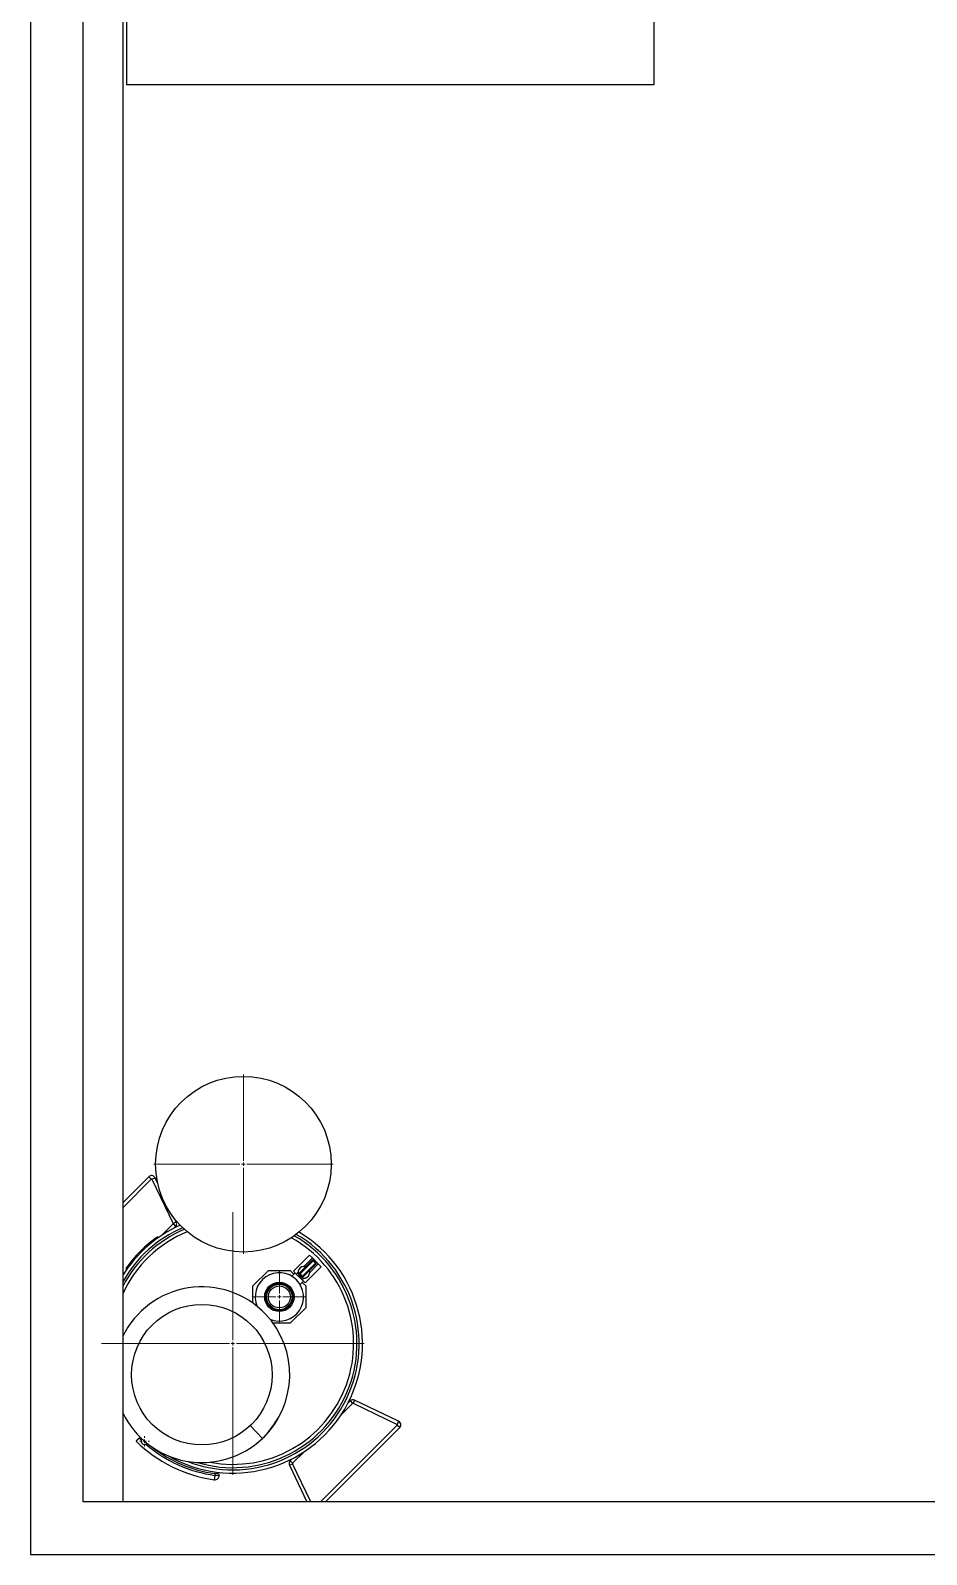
# Model space of a CAD drawing. Header units: inches. Extents: x -131 to 138, y -123 to 133.
# Drawn here: x 11.7 to 62.7, y -122.5 to -35.8 of the extents above; entities that cross this region are included whole.
import ezdxf

# ---------------------------------------------------------------- set-up
doc = ezdxf.new("R2010")
doc.units = ezdxf.units.IN
doc.header["$MEASUREMENT"] = 0

# ---------------------------------------------------------------- blocks, each defined once
blk = doc.blocks.new('SW_CENTERMARKSYMBOL_2')
at = {"color": 0, "linetype": 'Continuous', "lineweight": 18}
for p, q in [((0, 0.2), (0, 1.475)), ((-0.2, 0), (-1.475, 0)), ((0, 0), (-0.1, 0)), ((0, 0), (0, 0.1)), ((0, 0), (0, -0.1)), ((0, 0), (0.1, 0)), ((0.2, 0), (1.475, 0)), ((0, -0.2), (0, -1.475))]:
    blk.add_line(p, q, dxfattribs=at)
blk = doc.blocks.new('SW_CENTERMARKSYMBOL_3')
at = {"color": 0, "linetype": 'Continuous', "lineweight": 18}
for p, q in [((0, 0.2), (0, 7.475)), ((-0.2, 0), (-7.475, 0)), ((0, 0), (-0.1, 0)), ((0, 0), (0, 0.1)), ((0, 0), (0, -0.1)), ((0, 0), (0.1, 0)), ((0.2, 0), (7.475, 0)), ((0, -0.2), (0, -7.475))]:
    blk.add_line(p, q, dxfattribs=at)
blk = doc.blocks.new('SW_CENTERMARKSYMBOL_4')
at = {"color": 0, "linetype": 'Continuous', "lineweight": 18}
for p, q in [((-0.2, 0), (-0.288, 0)), ((0, 0), (-0.1, 0)), ((0, 0.2), (0, 0.288)), ((0, 0), (0, 0.1)), ((0, 0), (0, -0.1)), ((0, 0), (0.1, 0)), ((0.2, 0), (0.288, 0)), ((0, -0.2), (0, -0.288))]:
    blk.add_line(p, q, dxfattribs=at)
blk = doc.blocks.new('SW_CENTERMARKSYMBOL_30')
at = {"color": 0, "linetype": 'Continuous', "lineweight": 18}
for p, q in [((0, 0.2), (0, 5.1)), ((-0.2, 0), (-5.1, 0)), ((0, 0), (-0.1, 0)), ((0, 0), (0, 0.1)), ((0, 0), (0, -0.1)), ((0, 0), (0.1, 0)), ((0.2, 0), (5.1, 0)), ((0, -0.2), (0, -5.1))]:
    blk.add_line(p, q, dxfattribs=at)

msp = doc.modelspace()

# ---------------------------------------------------------------- linework, layer by layer
at = {"color": 7, "linetype": 'Continuous', "lineweight": 25}
for p, q in [((11.694, 133.479), (11.694, -122.521)), ((14.694, -119.521), (14.694, 130.479)), ((16.944, -3.021), (16.944, -119.521)), ((17.172, -38.868), (17.172, -17.895)), ((47.172, -23.861), (47.172, -38.868)), ((47.172, -38.868), (17.172, -38.868)), ((18.427, -101.016), (16.944, -102.499)), ((16.944, -102.782), (18.569, -101.157)), ((18.569, -101.157), (18.427, -101.016)), ((18.609, -101.164), (18.789, -101.077)), ((18.609, -101.164), (19.814, -103.671)), ((18.927, -101.364), (18.789, -101.077)), ((19.809, -103.7), (19.15, -104.358)), ((19.809, -103.7), (19.95, -103.841)), ((19.814, -103.671), (19.994, -103.585)), ((19.833, -103.959), (19.95, -103.841)), ((19.994, -103.585), (19.93, -103.452)), ((18.974, -104.479), (18.938, -104.428)), ((26.659, -106.393), (27.578, -105.474)), ((27.735, -105.759), (27, -106.495)), ((27.04, -106.543), (27.776, -105.807)), ((27.254, -106.129), (27.744, -105.639)), ((27.744, -105.639), (27.578, -105.474)), ((28.076, -105.971), (27.744, -105.639)), ((27.824, -105.759), (27.776, -105.807)), ((27.776, -105.807), (27.908, -105.939)), ((27.956, -105.891), (27.824, -105.759)), ((17.057, -106.451), (16.944, -106.565)), ((17.12, -106.248), (17.171, -106.284)), ((24.357, -107.235), (25.237, -106.355)), ((25.237, -106.355), (26.48, -106.355)), ((26.48, -106.355), (26.684, -106.558)), ((26.752, -106.486), (26.57, -106.68)), ((26.825, -106.559), (26.659, -106.393)), ((26.825, -106.559), (26.926, -106.458)), ((27.157, -106.89), (26.825, -106.559)), ((27, -106.495), (26.975, -106.519)), ((26.975, -106.607), (27, -106.583)), ((27.108, -106.74), (26.975, -106.607)), ((27.04, -106.543), (27, -106.583)), ((27, -106.583), (27.132, -106.715)), ((27.172, -106.675), (27.04, -106.543)), ((27.172, -106.675), (27.132, -106.715)), ((27.908, -105.939), (27.172, -106.675)), ((27.22, -106.716), (27.956, -105.98)), ((27.322, -107.056), (28.242, -106.137)), ((27.586, -106.461), (28.076, -105.971)), ((27.956, -105.891), (27.908, -105.939)), ((28.242, -106.137), (28.076, -105.971)), ((24.357, -108.218), (24.357, -107.235)), ((27.035, -107.145), (27.229, -106.963)), ((27.132, -106.715), (27.108, -106.74)), ((27.157, -106.89), (27.258, -106.789)), ((27.322, -107.056), (27.157, -106.89)), ((27.157, -107.031), (27.36, -107.235)), ((27.196, -106.74), (27.22, -106.716)), ((27.36, -107.235), (27.36, -108.478)), ((25.307, -108.408), (25.342, -108.373)), ((27.36, -108.478), (26.48, -109.358)), ((26.48, -109.358), (25.502, -109.358)), ((29.368, -114.576), (30.026, -113.917)), ((29.885, -113.776), (29.767, -113.894)), ((30.055, -113.913), (32.562, -115.117)), ((32.649, -114.937), (30.142, -113.732)), ((24.205, -115.184), (24.894, -115.909)), ((25.396, -115.37), (25.386, -115.383)), ((25.429, -115.311), (25.437, -115.317)), ((25.471, -115.272), (25.465, -115.28)), ((25.494, -115.224), (25.502, -115.229)), ((25.572, -115.131), (25.559, -115.148)), ((25.671, -114.963), (25.679, -114.968)), ((25.708, -114.903), (25.717, -114.909)), ((25.744, -114.844), (25.753, -114.849)), ((25.745, -114.843), (25.753, -114.848)), ((25.746, -114.84), (25.755, -114.845)), ((25.751, -114.851), (25.751, -114.852)), ((25.753, -114.848), (25.755, -114.845)), ((25.753, -114.849), (25.753, -114.848)), ((32.569, -115.158), (28.206, -119.521)), ((28.488, -119.521), (32.711, -115.299)), ((17.934, -115.842), (17.884, -115.892)), ((24.495, -116.25), (24.501, -116.258)), ((24.536, -116.218), (24.542, -116.226)), ((24.575, -116.187), (24.581, -116.195)), ((24.607, -116.161), (24.614, -116.169)), ((24.633, -116.14), (24.639, -116.148)), ((24.648, -116.127), (24.655, -116.135)), ((24.654, -116.122), (24.661, -116.13)), ((24.891, -115.911), (24.898, -115.919)), ((25.138, -115.66), (25.145, -115.666)), ((25.169, -115.626), (25.176, -115.633)), ((25.197, -115.594), (25.204, -115.601)), ((25.246, -115.537), (25.254, -115.544)), ((25.257, -115.524), (25.265, -115.531)), ((25.356, -115.404), (25.364, -115.41)), ((24.336, -116.367), (24.341, -116.376)), ((24.341, -116.364), (24.346, -116.372)), ((24.356, -116.353), (24.362, -116.361)), ((24.381, -116.335), (24.387, -116.343)), ((24.411, -116.326), (24.411, -116.325)), ((24.411, -116.326), (24.411, -116.326)), ((24.414, -116.31), (24.42, -116.319)), ((24.453, -116.282), (24.459, -116.29)), ((24.485, -116.258), (24.486, -116.257)), ((26.593, -117.069), (26.475, -117.186)), ((26.616, -117.328), (27.275, -116.669)), ((22.185, -117.915), (22.19, -118.016)), ((22.44, -118.003), (22.437, -117.945)), ((26.431, -117.443), (27.43, -119.521)), ((27.652, -119.521), (26.611, -117.356)), ((22.19, -118.016), (22.156, -118.264)), ((22.19, -118.016), (22.44, -118.003)), ((110.694, -119.521), (14.694, -119.521)), ((11.694, -122.521), (113.694, -122.521))]:
    msp.add_line(p, q, dxfattribs=at)
at = {"color": 8, "linetype": 'Continuous', "lineweight": 25}
for p, q in [((25.268, -107.266), (25.307, -107.305)), ((29.885, -113.776), (30.026, -113.917)), ((30.142, -113.732), (30.055, -113.913)), ((32.649, -114.937), (32.562, -115.117)), ((32.711, -115.299), (32.569, -115.158)), ((26.431, -117.443), (26.611, -117.356)), ((26.475, -117.186), (26.616, -117.328))]:
    msp.add_line(p, q, dxfattribs=at)
at = {"color": 7, "linetype": 'Continuous', "lineweight": 25, "flags": 128}
for points in [[(25.65, -115.014), (25.649, -115.016), (25.648, -115.016)], [(25.751, -114.852), (25.75, -114.853), (25.75, -114.854)], [(24.655, -116.135), (24.658, -116.132), (24.661, -116.13)], [(24.341, -116.376), (24.344, -116.374), (24.346, -116.372)]]:
    msp.add_lwpolyline(points, dxfattribs=at)
at = {"color": 7, "linetype": 'Continuous', "lineweight": 25}
for centre, radius in [((23.813, -100.302), 5), ((25.859, -107.857), 0.835), ((25.859, -107.857), 0.78), ((25.859, -107.857), 0.73), ((25.859, -107.857), 0.625), ((21.448, -112.285), 4)]:
    msp.add_circle(centre, radius, dxfattribs=at)
for centre, radius, start, end in [((18.586, -101.175), 0.225, 25.66519, 135), ((18.586, -101.175), 0.025, 25.66519, 135), ((23.213, -110.514), 7.375, 113.9731, 148.20949), ((19.791, -103.682), 0.025, 315, 25.66519), ((19.791, -103.682), 0.225, 315, 0), ((19.791, -103.682), 0.225, 0, 25.66519), ((23.213, -110.514), 6.875, 112.17767, 155.75483), ((23.168, -110.47), 7.375, 125, 135), ((23.213, -110.514), 7.375, 239.98655, 59.30071), ((23.213, -110.514), 6.875, 259.06779, 61.09614), ((23.213, -110.514), 7.438, 135, 145), ((27.78, -105.803), 0.0625, 45, 135), ((27.894, -105.666), 0.184, 210.20406, 229.83381), ((25.859, -107.857), 1.375, 246.96672, 203.27301), ((27.256, -106.459), 0.33, 73.26074, 225), ((27.044, -106.539), 0.0624, 135.10943, 225.10901), ((27.159, -106.402), 0.184, 210.20406, 229.83381), ((27.256, -106.459), 0.33, 225, 16.73926), ((27.313, -106.557), 0.184, 220.16619, 239.79594), ((28.049, -105.821), 0.184, 220.16619, 239.79594), ((27.912, -105.936), 0.0625, 315, 45), ((21.448, -112.285), 5, 43.55198, 154.2776), ((27.176, -106.671), 0.0624, 224.89099, 314.89057), ((21.448, -112.285), 5, 313.55198, 43.55198), ((21.448, -112.285), 5, 205.7224, 313.55198), ((30.044, -113.935), 0.225, 64.33481, 135), ((30.044, -113.935), 0.025, 64.33481, 135), ((21.448, -112.285), 5.01, 322.16694, 322.59291), ((21.448, -112.285), 5.01, 327.61807, 328.42202), ((21.448, -112.285), 5.01, 328.42202, 329.22474), ((32.552, -115.14), 0.025, 315, 64.33481), ((32.552, -115.14), 0.225, 0, 64.33481), ((32.552, -115.14), 0.225, 315, 0), ((23.213, -110.514), 7.821, 225.25805, 262.24026), ((23.213, -110.514), 7.571, 225.26657, 226.56374), ((18.183, -116.077), 0.188, 136.86071, 321.67684), ((23.213, -110.514), 7.571, 229.21002, 262.24026), ((21.448, -112.285), 5.01, 307.53667, 308.13758), ((21.448, -112.285), 5.01, 307.61686, 307.78262), ((21.448, -112.285), 5.01, 307.78262, 308.19611), ((21.448, -112.285), 5.01, 308.13758, 308.69946), ((21.448, -112.285), 5.01, 308.19611, 308.59295), ((21.448, -112.285), 5.01, 308.59295, 308.90659), ((21.448, -112.285), 5.01, 308.69946, 309.18244), ((21.448, -112.285), 5.01, 309.18244, 309.55435), ((21.448, -112.285), 5.01, 309.55435, 309.78948), ((21.448, -112.285), 5.01, 317.55299, 318.07687), ((21.448, -112.285), 5.01, 318.07687, 318.56379), ((21.448, -112.285), 5.01, 318.56379, 319.42863), ((23.213, -110.514), 7.472, 232.12087, 262.09525), ((21.448, -112.285), 5.01, 305.34077, 305.55897), ((21.448, -112.285), 5.01, 305.55897, 305.91459), ((21.448, -112.285), 5.01, 305.76457, 306.17047), ((21.448, -112.285), 5.01, 305.91459, 306.38426), ((21.448, -112.285), 5.01, 306.38426, 306.9382), ((21.448, -112.285), 5.01, 306.38864, 306.76564), ((21.448, -112.285), 5.01, 306.76564, 307.24386), ((21.448, -112.285), 5.01, 306.9382, 307.53667), ((21.448, -112.285), 5.01, 307.24386, 307.61686), ((26.634, -117.345), 0.225, 135, 205.66519), ((26.634, -117.345), 0.025, 135, 205.66519), ((22.19, -118.016), 0.25, 262.24026, 3.00614)]:
    msp.add_arc(centre, radius, start, end, dxfattribs=at)
at = {"color": 8, "linetype": 'Continuous', "lineweight": 25}
for radius, start, end in [(7.188, 113.39273, 150.70984), (7.063, 112.94679, 152.57191), (7.188, 248.80585, 59.88108), (7.063, 253.2928, 60.32702)]:
    msp.add_arc((23.213, -110.514), radius, start, end, dxfattribs=at)
at = {"color": 7, "linetype": 'Continuous', "lineweight": 25}
for centre, major_axis, ratio, start_param, end_param in [((27.02, -106.563), (-0.0444, -0.0444), 0.996195, 4.712389, 6.283185), ((27.152, -106.695), (-0.0444, -0.0444), 0.996195, 0, 1.570796), ((0.467, -87.283), (-24.202, 28.84), 0.364785, 3.141412, 3.141723), ((22.394, -113.093), (2.822, 3.302), 0.867053, 4.711418, 4.715295), ((-2.389, -79.876), (-26.806, 36.445), 0.332772, 3.141121, 3.141904)]:
    msp.add_ellipse(centre, major_axis=major_axis, ratio=ratio, start_param=start_param, end_param=end_param, dxfattribs=at)
for points in [[(25.364, -115.41), (25.389, -115.38), (25.413, -115.348), (25.437, -115.317)], [(25.437, -115.317), (25.459, -115.288), (25.481, -115.259), (25.502, -115.229)], [(25.502, -115.229), (25.564, -115.144), (25.623, -115.057), (25.679, -114.968)], [(24.898, -115.919), (24.983, -115.837), (25.066, -115.753), (25.145, -115.666)], [(25.265, -115.531), (25.299, -115.491), (25.332, -115.451), (25.364, -115.41)]]:
    msp.add_open_spline(points, degree=3, dxfattribs=at)
for points, knots in [([(17.884, -115.892), (17.882, -115.895), (17.877, -115.899), (17.871, -115.905), (17.865, -115.912), (17.858, -115.918), (17.852, -115.924), (17.846, -115.93), (17.84, -115.936), (17.834, -115.942), (17.828, -115.948), (17.823, -115.953), (17.817, -115.959), (17.812, -115.964), (17.806, -115.97), (17.801, -115.975), (17.796, -115.98), (17.791, -115.985), (17.786, -115.99), (17.782, -115.994), (17.777, -115.999), (17.773, -116.003), (17.768, -116.008), (17.764, -116.012), (17.76, -116.016), (17.757, -116.019), (17.753, -116.023), (17.749, -116.027), (17.746, -116.03), (17.743, -116.033), (17.74, -116.036), (17.737, -116.039), (17.734, -116.042), (17.732, -116.045), (17.729, -116.047), (17.727, -116.049), (17.725, -116.052), (17.723, -116.054), (17.721, -116.055), (17.719, -116.057), (17.717, -116.059), (17.716, -116.06), (17.714, -116.062), (17.713, -116.063), (17.712, -116.064), (17.711, -116.065), (17.71, -116.066), (17.709, -116.067), (17.709, -116.067), (17.708, -116.068), (17.708, -116.068), (17.707, -116.069), (17.707, -116.069), (17.707, -116.069), (17.707, -116.069), (17.707, -116.069)], [0, 0, 0, 0, 0.023172, 0.046179, 0.069021, 0.091697, 0.114207, 0.136552, 0.158731, 0.180744, 0.202592, 0.224275, 0.245792, 0.267143, 0.288329, 0.309349, 0.330204, 0.350893, 0.371416, 0.391774, 0.411967, 0.431994, 0.451855, 0.471551, 0.491081, 0.510446, 0.529645, 0.548678, 0.567546, 0.586249, 0.604785, 0.623157, 0.641362, 0.659402, 0.677277, 0.694986, 0.712529, 0.729907, 0.74712, 0.764166, 0.781048, 0.797763, 0.814313, 0.830698, 0.846917, 0.86297, 0.878858, 0.89458, 0.910137, 0.925528, 0.940753, 0.955813, 0.970708, 0.985437, 1, 1, 1, 1]), ([(24.66, -116.129), (24.701, -116.095), (24.782, -116.027), (24.859, -115.955), (24.898, -115.919)], [0, 0, 0, 0, 0.502252, 1, 1, 1, 1]), ([(22.437, -117.945), (22.437, -117.945), (22.437, -117.945), (22.436, -117.945), (22.435, -117.945), (22.434, -117.945), (22.432, -117.945), (22.429, -117.945), (22.427, -117.944), (22.424, -117.944), (22.42, -117.944), (22.416, -117.943), (22.412, -117.943), (22.407, -117.942), (22.402, -117.942), (22.396, -117.941), (22.39, -117.94), (22.384, -117.94), (22.378, -117.939), (22.371, -117.938), (22.362, -117.937), (22.353, -117.936), (22.342, -117.935), (22.33, -117.933), (22.318, -117.932), (22.304, -117.93), (22.289, -117.928), (22.274, -117.926), (22.258, -117.924), (22.24, -117.922), (22.223, -117.92), (22.204, -117.917), (22.191, -117.916), (22.185, -117.915)], [0, 0, 0, 0, 0.025554, 0.0511711, 0.0768524, 0.1025989, 0.1284117, 0.1542919, 0.1802405, 0.2062585, 0.232347, 0.258507, 0.2847395, 0.3110456, 0.3374261, 0.3638822, 0.3904147, 0.4170247, 0.4437131, 0.4704809, 0.497329, 0.5321909, 0.5683245, 0.6057322, 0.6444158, 0.6843772, 0.7256178, 0.7681392, 0.8119427, 0.8570295, 0.9034006, 0.9510572, 1, 1, 1, 1])]:
    msp.add_open_spline(points, degree=3, knots=knots, dxfattribs=at)

# ---------------------------------------------------------------- block references
at = {"color": 7, "linetype": 'Continuous', "lineweight": 0}
for name, p in [('SW_CENTERMARKSYMBOL_30', (23.813, -100.302)), ('SW_CENTERMARKSYMBOL_3', (23.213, -110.514)), ('SW_CENTERMARKSYMBOL_2', (25.859, -107.857)), ('SW_CENTERMARKSYMBOL_4', (18.183, -116.077))]:
    msp.add_blockref(name, p, dxfattribs=at)

doc.saveas('drawing.dxf')
